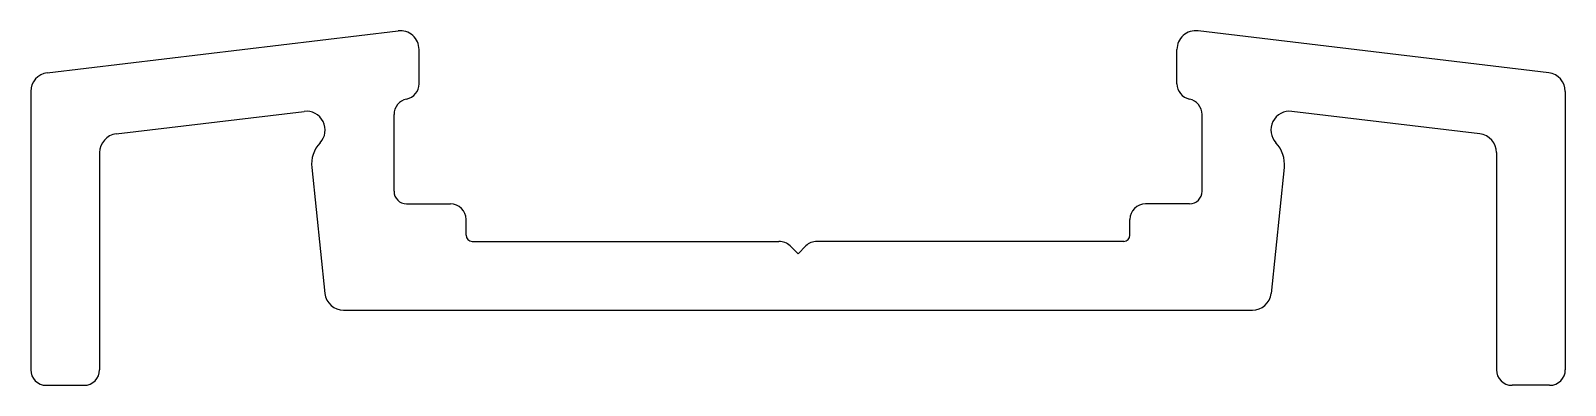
# Model space of a CAD drawing. Extents: x 2559.7 to 2584.2, y 1430.8 to 1436.5.
import ezdxf

# ---------------------------------------------------------------- set-up
doc = ezdxf.new("R2010")
doc.units = 0
doc.layers.get('0').update_dxf_attribs({"linetype": 'CONTINUOUS'})

msp = doc.modelspace()

# ---------------------------------------------------------------- linework, layer by layer
for p, q in [((2559.921, 1435.812), (2565.521, 1436.483)), ((2583.893, 1435.812), (2578.293, 1436.483)), ((2565.857, 1435.637), (2565.857, 1436.185)), ((2577.957, 1435.637), (2577.957, 1436.185)), ((2559.657, 1435.514), (2559.657, 1431.069)), ((2584.157, 1435.514), (2584.157, 1431.069)), ((2561.021, 1434.836), (2564.022, 1435.196)), ((2565.457, 1433.919), (2565.457, 1435.147)), ((2578.357, 1433.919), (2578.357, 1435.147)), ((2582.793, 1434.836), (2579.791, 1435.196)), ((2560.757, 1434.538), (2560.757, 1431.069)), ((2583.057, 1434.538), (2583.057, 1431.069)), ((2564.143, 1434.297), (2564.354, 1432.288)), ((2579.671, 1434.297), (2579.46, 1432.288)), ((2565.657, 1433.719), (2566.357, 1433.719)), ((2578.157, 1433.719), (2577.457, 1433.719)), ((2566.607, 1433.219), (2566.607, 1433.469)), ((2577.207, 1433.219), (2577.207, 1433.469)), ((2566.707, 1433.119), (2571.603, 1433.119)), ((2571.907, 1432.919), (2571.78, 1433.046)), ((2571.907, 1432.919), (2572.034, 1433.046)), ((2577.107, 1433.119), (2572.21, 1433.119)), ((2564.652, 1432.019), (2579.161, 1432.019)), ((2559.907, 1430.819), (2560.507, 1430.819)), ((2583.907, 1430.819), (2583.307, 1430.819))]:
    msp.add_line(p, q)
for centre, radius, start, end in [((2565.557, 1436.185), 0.3, 0, 96.8331), ((2578.257, 1436.185), 0.3, 83.1669, 180), ((2559.957, 1435.514), 0.3, 96.8331, 180), ((2583.857, 1435.514), 0.3, 0, 83.1669), ((2565.607, 1435.637), 0.25, 281.537, 0), ((2578.207, 1435.637), 0.25, 180, 258.463), ((2565.707, 1435.147), 0.25, 101.537, 180), ((2578.107, 1435.147), 0.25, 0, 78.463), ((2564.058, 1434.898), 0.3, 316.6763, 96.8331), ((2579.756, 1434.898), 0.3, 83.1669, 223.3237), ((2561.057, 1434.538), 0.3, 96.8331, 180), ((2582.757, 1434.538), 0.3, 0, 83.1669), ((2564.64, 1434.349), 0.5, 136.6763, 186), ((2579.174, 1434.349), 0.5, 354, 43.3237), ((2565.657, 1433.919), 0.2, 180, 270), ((2578.157, 1433.919), 0.2, 270, 0), ((2566.357, 1433.469), 0.25, 0, 90), ((2577.457, 1433.469), 0.25, 90, 180), ((2566.707, 1433.219), 0.1, 180, 270), ((2571.603, 1432.869), 0.25, 45, 90), ((2572.21, 1432.869), 0.25, 90, 135), ((2577.107, 1433.219), 0.1, 270, 0), ((2564.652, 1432.319), 0.3, 186, 270), ((2579.161, 1432.319), 0.3, 270, 354), ((2559.907, 1431.069), 0.25, 180, 270), ((2560.507, 1431.069), 0.25, 270, 360), ((2583.307, 1431.069), 0.25, 180, 270), ((2583.907, 1431.069), 0.25, 270, 360)]:
    msp.add_arc(centre, radius, start, end)

doc.saveas('drawing.dxf')
